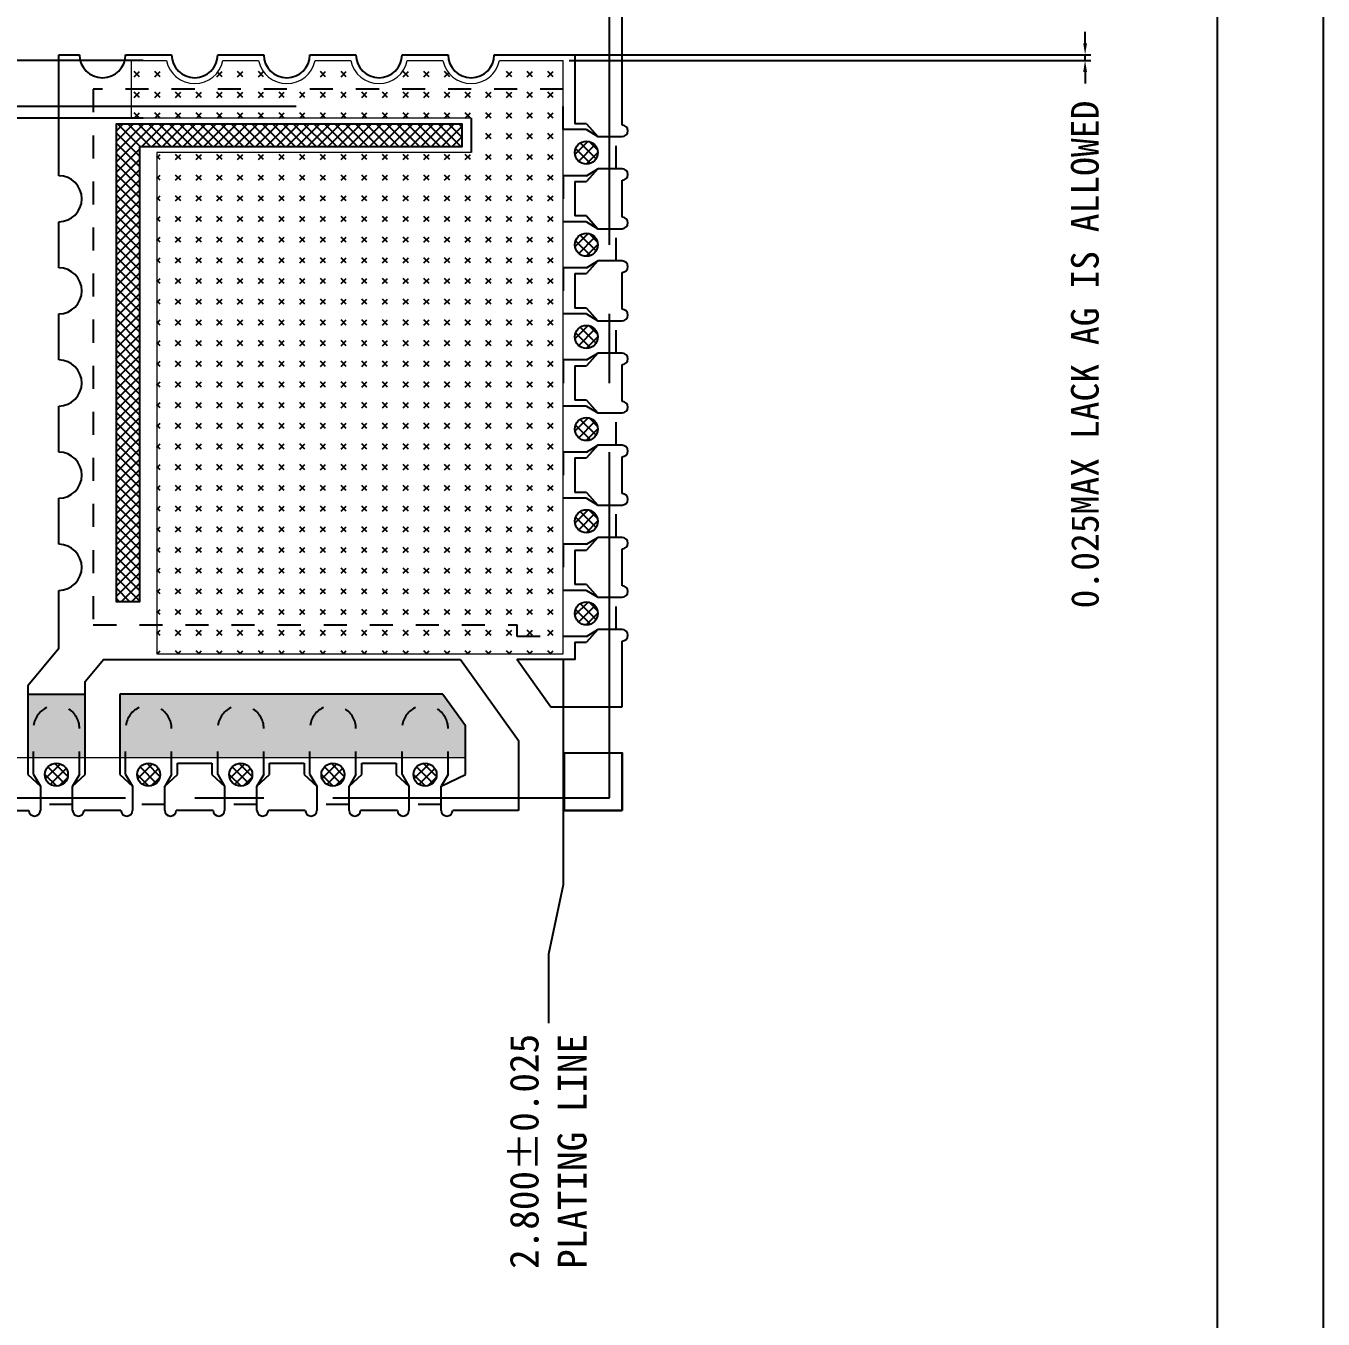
# Model space of a CAD drawing. Header units: inches. Extents: x 5 to 403, y 5 to 265.
# Drawn here: x 293.04 to 298.67, y 226.69 to 232.31 of the extents above; entities that cross this region are included whole.
import ezdxf

# ---------------------------------------------------------------- set-up
doc = ezdxf.new("R2010")
doc.units = ezdxf.units.IN
doc.header["$MEASUREMENT"] = 0
doc.linetypes.add('CENTER', pattern=[2, 1.25, -0.25, 0.25, -0.25])
doc.linetypes.add('HIDDEN', pattern=[0.375, 0.25, -0.125])
for name, color, linetype in [('CEN(中心线)', 1, 'CENTER'), ('DIM(尺寸标注）', 4, 'Continuous'), ('Half etch on top side（正面半蚀刻、实线）', 6, 'Continuous'), ('LFBOT（框架底面线、虚线）', 4, 'HIDDEN'), ('LFTOP（框架正面线、实线）', 7, 'Continuous'), ('PKG LINE（虚线）', 2, 'HIDDEN'), ('PLATING（电镀）', 3, 'Continuous')]:
    doc.layers.add(name, color=color, linetype=linetype)
doc.styles.get("Standard").update_dxf_attribs({"font": ''})
doc.styles.add('宋体', font='')
doc.styles.get('Standard').set_extended_font_data('SimSun')
doc.styles.get('宋体').set_extended_font_data('SimSun')
doc.dimstyles.new('ISO-25', dxfattribs={"dimtxt": 0.2, "dimasz": 0.15, "dimexe": 0.025, "dimexo": 0.025, "dimgap": 0.025, "dimtad": 0, "dimdec": 3, "dimzin": 1, "dimdsep": 46, "dimtxsty": '宋体', "dimcen": 0.15, "dimadec": 0, "dimazin": 0, "dimtfac": 1, "dimtdec": 3, "dimtmove": 0, "dimatfit": 3, "dimfxl": 0, "dimarcsym": 0})
doc.dimstyles.new('Standard$0', dxfattribs={"dimtxt": 0.08, "dimasz": 0.08, "dimexe": 0.0266, "dimexo": 0.0266, "dimgap": 0.0266, "dimtad": 0, "dimdec": 3, "dimzin": 1, "dimdsep": 46, "dimtxsty": 'Standard', "dimcen": 0, "dimclrd": 256, "dimclre": 256, "dimclrt": 256, "dimadec": 0, "dimazin": 1, "dimtm": 1.25, "dimtfac": 1, "dimtdec": 3, "dimtmove": 0, "dimatfit": 0, "dimfxl": 0, "dimtolj": 1, "dimtzin": 0, "dimlwd": -1, "dimlwe": -1, "dimarcsym": 0})

# ---------------------------------------------------------------- blocks, each defined once
blk = doc.blocks.new('*D159')
at = {"layer": 'Defpoints', "color": 0}
for p in [(295.3768, 234.0825), (296.2671, 234.0834), (294.2167, 231.9575)]:
    blk.add_point(p, dxfattribs=at)
at = {"layer": 'DIM(尺寸标注）', "color": 0, "lineweight": -2}
for p, q in [((295.4018, 234.0825), (295.6768, 234.0825)), ((295.6768, 234.0825), (295.9671, 234.0834)), ((295.9671, 234.0834), (296.2671, 234.0834))]:
    blk.add_line(p, q, dxfattribs=at)
at = {"layer": 'DIM(尺寸标注）', "color": 0, "insert": (296.8236, 234.0834), "char_height": 0.125, "attachment_point": 5, "style": '宋体'}
blk.add_mtext('2.125%%p0.025\\PPLATING LINE', dxfattribs=at)
blk = doc.blocks.new('*D165')
at = {"layer": 'Defpoints', "color": 0}
for p in [(292.5768, 231.9575), (295.3768, 229.5825), (295.3118, 227.9785)]:
    blk.add_point(p, dxfattribs=at)
at = {"layer": 'DIM(尺寸标注）', "color": 0, "lineweight": -2}
for p, q in [((295.3768, 229.5575), (295.3768, 228.5785)), ((295.3768, 228.5785), (295.3118, 228.2785)), ((295.3118, 228.2785), (295.3118, 227.9785))]:
    blk.add_line(p, q, dxfattribs=at)
at = {"layer": 'DIM(尺寸标注）', "color": 0, "insert": (295.3118, 227.4221), "char_height": 0.125, "attachment_point": 5, "rotation": 90, "style": '宋体'}
blk.add_mtext('2.800%%p0.025\\PPLATING LINE', dxfattribs=at)
blk = doc.blocks.new('*D170')
at = {"layer": 'Defpoints', "color": 0}
for p in [(293.578, 232.1575), (292.7145, 231.9075), (293.578, 231.9075)]:
    blk.add_point(p, dxfattribs=at)
at = {"layer": 'DIM(尺寸标注）', "color": 0, "lineweight": -2}
for p, q in [((293.553, 232.1575), (292.6895, 232.1575)), ((292.7145, 232.1075), (292.7145, 231.9575)), ((293.553, 231.9075), (292.6895, 231.9075)), ((292.7145, 231.9075), (292.7145, 231.8575))]:
    blk.add_line(p, q, dxfattribs=at)
at = {"layer": 'DIM(尺寸标注）', "color": 0}
for points in [[(292.7228, 232.1075), (292.7061, 232.1075), (292.7145, 232.1575)], [(292.7061, 231.9575), (292.7228, 231.9575), (292.7145, 231.9075)]]:
    blk.add_solid(points, dxfattribs=at)
at = {"layer": 'DIM(尺寸标注）', "color": 0, "lineweight": 0, "insert": (292.7145, 231.1517), "char_height": 0.12, "attachment_point": 5, "rotation": 90, "style": '宋体'}
blk.add_mtext('\\A1;0.250MIN PLATING', dxfattribs=at)
blk = doc.blocks.new('*D171')
at = {"layer": 'Defpoints', "color": 0}
for p in [(295.3768, 232.1825), (295.3768, 232.1575), (297.6416, 232.1825)]:
    blk.add_point(p, dxfattribs=at)
at = {"layer": 'DIM(尺寸标注）', "color": 0, "lineweight": -2}
for p, q in [((297.6416, 232.2325), (297.6416, 232.2825)), ((295.4018, 232.1825), (297.6666, 232.1825)), ((295.4018, 232.1575), (297.6666, 232.1575)), ((297.6416, 232.1575), (297.6416, 232.1825)), ((297.6416, 232.1075), (297.6416, 232.0575))]:
    blk.add_line(p, q, dxfattribs=at)
at = {"layer": 'DIM(尺寸标注）', "color": 0}
for points in [[(297.6333, 232.2325), (297.6499, 232.2325), (297.6416, 232.1825)], [(297.6499, 232.1075), (297.6333, 232.1075), (297.6416, 232.1575)]]:
    blk.add_solid(points, dxfattribs=at)
at = {"layer": 'DIM(尺寸标注）', "color": 0, "lineweight": 0, "insert": (297.6416, 230.8811), "char_height": 0.12, "attachment_point": 5, "rotation": 90, "style": '宋体'}
blk.add_mtext('\\A1;0.025\\fSimSun|b0|i0|c134|p2;MAX LACK AG IS ALLOWED', dxfattribs=at)

msp = doc.modelspace()

# ---------------------------------------------------------------- hatches: boundary and pattern name
at = {"layer": 'Half etch on top side（正面半蚀刻、实线）', "lineweight": -3}
h = msp.add_hatch(dxfattribs=at)
h.set_pattern_fill('ANSI37', color=6, scale=0.01, angle=180)
h.set_pattern_definition([(225, (-252.859952, 271.383082), (0.0224506403, -0.0224506403), []), (315, (-252.859952, 271.383082), (0.0224506403, 0.0224506403), [])])
h.paths.add_polyline_path([(293.43676, 231.88248), (293.43676, 229.80748), (293.53676, 229.80748), (293.53676, 231.78248), (294.93676, 231.78248), (294.93676, 231.88248)])
h = msp.add_hatch(dxfattribs=at)
h.set_pattern_fill('ANSI37', color=6, scale=0.01, angle=270)
h.set_pattern_definition([(315, (258.195936, 181.90031), (0.02245064, 0.02245064), []), (45, (258.195936, 181.90031), (-0.02245064, 0.02245064), [])])
edge = h.paths.add_edge_path()
edge.add_arc((295.47676, 231.75748), 0.05, -812.57137, -461.45916, ccw=False)
edge.add_arc((295.47676, 231.75748), 0.05, -461.45916, -452.57137, ccw=False)
h = msp.add_hatch(dxfattribs=at)
h.set_pattern_fill('ANSI37', color=6, scale=0.01, angle=270)
h.set_pattern_definition([(315, (258.195936, 181.50031), (0.02245064, 0.02245064), []), (45, (258.195936, 181.50031), (-0.02245064, 0.02245064), [])])
edge = h.paths.add_edge_path()
edge.add_arc((295.47676, 231.35748), 0.05, -812.57137, -461.45916, ccw=False)
edge.add_arc((295.47676, 231.35748), 0.05, -461.45916, -452.57137, ccw=False)
h = msp.add_hatch(dxfattribs=at)
h.set_pattern_fill('ANSI37', color=6, scale=0.01, angle=270)
h.set_pattern_definition([(315, (258.195936, 181.10031), (0.02245064, 0.02245064), []), (45, (258.195936, 181.10031), (-0.02245064, 0.02245064), [])])
edge = h.paths.add_edge_path()
edge.add_arc((295.47676, 230.95748), 0.05, -812.57137, -461.45916, ccw=False)
edge.add_arc((295.47676, 230.95748), 0.05, -461.45916, -452.57137, ccw=False)
h = msp.add_hatch(dxfattribs=at)
h.set_pattern_fill('ANSI37', color=6, scale=0.01, angle=270)
h.set_pattern_definition([(315, (258.195936, 180.70031), (0.02245064, 0.02245064), []), (45, (258.195936, 180.70031), (-0.02245064, 0.02245064), [])])
edge = h.paths.add_edge_path()
edge.add_arc((295.47676, 230.55748), 0.05, -812.57137, -461.45916, ccw=False)
edge.add_arc((295.47676, 230.55748), 0.05, -461.45916, -452.57137, ccw=False)
h = msp.add_hatch(dxfattribs=at)
h.set_pattern_fill('ANSI37', color=6, scale=0.01, angle=270)
h.set_pattern_definition([(315, (258.195936, 180.30031), (0.02245064, 0.02245064), []), (45, (258.195936, 180.30031), (-0.02245064, 0.02245064), [])])
edge = h.paths.add_edge_path()
edge.add_arc((295.47676, 230.15748), 0.05, -812.57137, -461.45916, ccw=False)
edge.add_arc((295.47676, 230.15748), 0.05, -461.45916, -452.57137, ccw=False)
h = msp.add_hatch(dxfattribs=at)
h.set_pattern_fill('ANSI37', color=6, scale=0.01, angle=270)
h.set_pattern_definition([(315, (258.195936, 179.90031), (0.02245064, 0.02245064), []), (45, (258.195936, 179.90031), (-0.02245064, 0.02245064), [])])
edge = h.paths.add_edge_path()
edge.add_arc((295.47676, 229.75748), 0.05, -812.57137, -461.45916, ccw=False)
edge.add_arc((295.47676, 229.75748), 0.05, -461.45916, -452.57137, ccw=False)
h = msp.add_hatch(dxfattribs=at)
h.set_pattern_fill('ANSI37', color=6, scale=0.01, angle=180)
h.set_pattern_definition([(225, (243.319592, 266.338307), (0.02245064, -0.02245064), []), (315, (243.319592, 266.338307), (0.02245064, 0.02245064), [])])
edge = h.paths.add_edge_path()
edge.add_arc((293.17676, 229.05748), 0.05, -542.57137, -191.45916, ccw=False)
edge.add_arc((293.17676, 229.05748), 0.05, -191.45916, -182.57137, ccw=False)
h = msp.add_hatch(dxfattribs=at)
h.set_pattern_fill('ANSI37', color=6, scale=0.01, angle=180)
h.set_pattern_definition([(225, (243.719592, 266.338307), (0.02245064, -0.02245064), []), (315, (243.719592, 266.338307), (0.02245064, 0.02245064), [])])
edge = h.paths.add_edge_path()
edge.add_arc((293.57676, 229.05748), 0.05, -542.57137, -191.45916, ccw=False)
edge.add_arc((293.57676, 229.05748), 0.05, -191.45916, -182.57137, ccw=False)
h = msp.add_hatch(dxfattribs=at)
h.set_pattern_fill('ANSI37', color=6, scale=0.01, angle=180)
h.set_pattern_definition([(225, (244.119592, 266.338307), (0.02245064, -0.02245064), []), (315, (244.119592, 266.338307), (0.02245064, 0.02245064), [])])
edge = h.paths.add_edge_path()
edge.add_arc((293.97676, 229.05748), 0.05, -542.57137, -191.45916, ccw=False)
edge.add_arc((293.97676, 229.05748), 0.05, -191.45916, -182.57137, ccw=False)
h = msp.add_hatch(dxfattribs=at)
h.set_pattern_fill('ANSI37', color=6, scale=0.01, angle=180)
h.set_pattern_definition([(225, (244.519592, 266.338307), (0.02245064, -0.02245064), []), (315, (244.519592, 266.338307), (0.02245064, 0.02245064), [])])
edge = h.paths.add_edge_path()
edge.add_arc((294.37676, 229.05748), 0.05, -542.57137, -191.45916, ccw=False)
edge.add_arc((294.37676, 229.05748), 0.05, -191.45916, -182.57137, ccw=False)
h = msp.add_hatch(dxfattribs=at)
h.set_pattern_fill('ANSI37', color=6, scale=0.01, angle=180)
h.set_pattern_definition([(225, (244.919592, 266.338307), (0.02245064, -0.02245064), []), (315, (244.919592, 266.338307), (0.02245064, 0.02245064), [])])
edge = h.paths.add_edge_path()
edge.add_arc((294.77676, 229.05748), 0.05, -542.57137, -191.45916, ccw=False)
edge.add_arc((294.77676, 229.05748), 0.05, -191.45916, -182.57137, ccw=False)
at = {"layer": 'PLATING（电镀）', "linetype": 'ByBlock', "lineweight": 5}
h = msp.add_hatch(dxfattribs=at)
h.set_pattern_fill('CROSS', color=3, scale=0.01)
h.set_pattern_definition([(0, (-315.306106, 257.86014), (0.0635, 0.0635), [0.03175, -0.09525]), (90, (-315.29023, 257.84427), (-0.0635, 0.0635), [0.03175, -0.09525])])
h.paths.add_polyline_path([(289.75176, 233.63248), (290.02676, 233.63248), (290.02676, 233.88248), (289.75176, 233.88248)])
h.paths.add_polyline_path([(289.75176, 234.03248), (290.02676, 234.03248), (290.02676, 234.15393), (289.89821, 234.28248), (289.75176, 234.28248)])
h.paths.add_polyline_path([(289.75176, 232.03248), (290.02676, 232.03248), (290.02676, 232.28248), (289.75176, 232.28248)])
h.paths.add_polyline_path([(289.75176, 231.63248), (290.02676, 231.63248), (290.02676, 231.88248), (289.75176, 231.88248)])
h.paths.add_polyline_path([(293.45176, 234.50748), (293.70176, 234.50748), (293.70176, 234.78248), (293.45176, 234.78248)])
h.paths.add_polyline_path([(293.05176, 234.50748), (293.30176, 234.50748), (293.30176, 234.78248), (293.05176, 234.78248)])
h.paths.add_polyline_path([(292.65176, 234.50748), (292.90176, 234.50748), (292.90176, 234.78248), (292.65176, 234.78248)])
h.paths.add_polyline_path([(293.85176, 234.50748), (294.10176, 234.50748), (294.10176, 234.78248), (293.85176, 234.78248)])
h.paths.add_polyline_path([(291.05176, 234.50748), (291.30176, 234.50748), (291.30176, 234.78248), (291.05176, 234.78248)])
h.paths.add_polyline_path([(290.65176, 234.50748), (290.90176, 234.50748), (290.90176, 234.78248), (290.65176, 234.78248)])
h.paths.add_polyline_path([(294.25176, 234.50748), (294.50176, 234.50748), (294.50176, 234.78248), (294.25176, 234.78248)])
h.paths.add_polyline_path([(290.25176, 234.63603), (290.38032, 234.50748), (290.50176, 234.50748), (290.50176, 234.78248), (290.25176, 234.78248)])
h.paths.add_polyline_path([(290.50176, 229.13248), (290.50176, 229.40748), (290.38032, 229.40748), (290.25176, 229.27893), (290.25176, 229.13248)])
h.paths.add_polyline_path([(294.65176, 234.50748), (294.85379, 234.50748), (294.90176, 234.57464), (294.90176, 234.78248), (294.65176, 234.78248)])
h.paths.add_polyline_path([(289.75176, 232.83248), (290.02676, 232.83248), (290.02676, 233.08248), (289.75176, 233.08248)])
h.paths.add_polyline_path([(289.75176, 230.03248), (290.02676, 230.03248), (290.02676, 230.28248), (289.75176, 230.28248)])
h.paths.add_polyline_path([(289.75176, 229.63248), (289.89821, 229.63248), (290.02676, 229.76103), (290.02676, 229.88248), (289.75176, 229.88248)])
h.paths.add_polyline_path([(291.45176, 234.50748), (291.70176, 234.50748), (291.70176, 234.78248), (291.45176, 234.78248)])
h.paths.add_polyline_path([(290.90176, 229.13248), (290.90176, 229.40748), (290.65176, 229.40748), (290.65176, 229.13248)])
h.paths.add_polyline_path([(291.30176, 229.13248), (291.30176, 229.40748), (291.05176, 229.40748), (291.05176, 229.13248)])
h.paths.add_polyline_path([(292.90176, 229.13248), (292.90176, 229.40748), (292.65176, 229.40748), (292.65176, 229.13248)])
h.paths.add_polyline_path([(289.75176, 232.43248), (290.02676, 232.43248), (290.02676, 232.68248), (289.75176, 232.68248)])
h.paths.add_polyline_path([(289.75176, 231.23248), (290.02676, 231.23248), (290.02676, 231.48248), (289.75176, 231.48248)])
h.paths.add_polyline_path([(293.30176, 229.13248), (293.30176, 229.40748), (293.05176, 229.40748), (293.05176, 229.13248)])
h.paths.add_polyline_path([(293.84381, 229.13248), (293.84381, 229.40748), (293.45176, 229.40748), (293.45176, 229.13248)])
h.paths.add_polyline_path([(294.50176, 229.13248), (294.50176, 229.40748), (294.65176, 229.40748), (294.65176, 229.13248)])
h.paths.add_polyline_path([(294.50176, 229.13248), (294.50176, 229.40748), (293.84381, 229.40748), (293.84381, 229.13248)])
h.paths.add_polyline_path([(294.95176, 229.13248), (294.95176, 229.27031), (294.85379, 229.40748), (294.65176, 229.40748), (294.65176, 229.13248)])
h.paths.add_polyline_path([(292.25176, 234.50748), (292.50176, 234.50748), (292.50176, 234.78248), (292.25176, 234.78248)])
h.paths.add_polyline_path([(291.85176, 234.50748), (292.10176, 234.50748), (292.10176, 234.78248), (291.85176, 234.78248)])
h.paths.add_polyline_path([(289.75176, 233.23248), (290.02676, 233.23248), (290.02676, 233.48248), (289.75176, 233.48248)])
h.paths.add_polyline_path([(292.10176, 229.13248), (292.10176, 229.40748), (291.85176, 229.40748), (291.85176, 229.13248)])
h.paths.add_polyline_path([(292.50176, 229.13248), (292.50176, 229.40748), (292.25176, 229.40748), (292.25176, 229.13248)])
h.paths.add_polyline_path([(289.75176, 230.83248), (290.02676, 230.83248), (290.02676, 231.08248), (289.75176, 231.08248)])
h.paths.add_polyline_path([(289.75176, 230.43248), (290.02676, 230.43248), (290.02676, 230.68248), (289.75176, 230.68248)])
h.paths.add_polyline_path([(291.70176, 229.13248), (291.70176, 229.40748), (291.45176, 229.40748), (291.45176, 229.13248)])
at = {"layer": 'PLATING（电镀）', "linetype": 'ByBlock', "lineweight": -3}
h = msp.add_hatch(dxfattribs=at)
h.set_pattern_fill('CROSS', color=256, scale=0.01, angle=45)
h.set_pattern_definition([(45, (-348.39453, 257.86014), (0, 0.089802561), [0.03175, -0.09525]), (135, (-348.37208, 257.86014), (-0.089802561, 0), [0.03175, -0.09525])])
h.paths.add_polyline_path([(294.45429, 232.15748), (294.29924, 232.15748, -0.8164966), (294.05429, 232.15748), (293.89924, 232.15748, -0.8164966), (293.65429, 232.15748), (293.50176, 232.15748), (293.50176, 232.03248), (295.37676, 232.03248), (295.37676, 232.15748), (295.09924, 232.15748, -0.8164966), (294.85429, 232.15748), (294.69924, 232.15748, -0.8164966)])
h.paths.add_polyline_path([(295.37676, 232.03248), (293.50176, 232.03248), (293.50176, 231.90748), (294.97676, 231.90748), (294.97676, 231.75748), (293.61176, 231.75748), (293.61176, 229.58248), (295.37676, 229.58248)])

# ---------------------------------------------------------------- linework, layer by layer
at = {"elevation": 0.21519}
for points in [[(284.88249, 238.22018), (298.67449, 238.22018), (298.67449, 219.06814), (284.88249, 219.06814)], [(286.53074, 237.83189), (298.21532, 237.83189), (298.21532, 219.4541), (286.53074, 219.4541)]]:
    msp.add_lwpolyline(points, close=True, dxfattribs=at)
at = {"layer": 'CEN(中心线)', "linetype": 'CENTER', "ltscale": 1.6}
msp.add_line((294.21673, 231.95748, 0.21519), (290.9368, 231.95748, 0.21519), dxfattribs=at)
at = {"layer": 'Half etch on top side（正面半蚀刻、实线）', "color": 6, "lineweight": -3, "elevation": 0.21519}
msp.add_lwpolyline([(293.53676, 231.78248), (293.53676, 229.80748), (293.43676, 229.80748), (293.43676, 231.88248), (294.93676, 231.88248), (294.93676, 231.78248), (293.53676, 231.78248)], dxfattribs=at)
at = {"layer": 'Half etch on top side（正面半蚀刻、实线）', "color": 6, "lineweight": -3}
for centre in [(295.47676, 231.75748, 0.21519), (295.47676, 231.35748, 0.21519), (295.47676, 230.95748, 0.21519), (295.47676, 230.55748, 0.21519), (295.47676, 230.15748, 0.21519), (295.47676, 229.75748, 0.21519), (293.17676, 229.05748, 0.21519), (293.57676, 229.05748, 0.21519), (293.97676, 229.05748, 0.21519), (294.37676, 229.05748, 0.21519), (294.77676, 229.05748, 0.21519)]:
    msp.add_circle(centre, 0.05, dxfattribs=at)
at = {"layer": 'LFBOT（框架底面线、虚线）', "linetype": 'HIDDEN', "ltscale": 0.2}
for p, q in [((295.47676, 231.85748, 0.21519), (295.37676, 231.85748, 0.21519)), ((295.47676, 231.85748, 0.21519), (295.52676, 231.82748, 0.21519)), ((295.47676, 231.65748, 0.21519), (295.52676, 231.68748, 0.21519)), ((295.47676, 231.65748, 0.21519), (295.37676, 231.65748, 0.21519)), ((295.37676, 231.65748, 0.21519), (295.37676, 231.45748, 0.21519)), ((295.47676, 231.45748, 0.21519), (295.37676, 231.45748, 0.21519)), ((295.47676, 231.45748, 0.21519), (295.52676, 231.42748, 0.21519)), ((295.47676, 231.25748, 0.21519), (295.37676, 231.25748, 0.21519)), ((295.37676, 231.25748, 0.21519), (295.37676, 231.05748, 0.21519)), ((295.47676, 231.25748, 0.21519), (295.52676, 231.28748, 0.21519)), ((295.47676, 231.05748, 0.21519), (295.37676, 231.05748, 0.21519)), ((295.47676, 231.05748, 0.21519), (295.52676, 231.02748, 0.21519)), ((295.47676, 230.85748, 0.21519), (295.37676, 230.85748, 0.21519)), ((295.37676, 230.85748, 0.21519), (295.37676, 230.65748, 0.21519)), ((295.47676, 230.85748, 0.21519), (295.52676, 230.88748, 0.21519)), ((295.47676, 230.65748, 0.21519), (295.37676, 230.65748, 0.21519)), ((295.47676, 230.65748, 0.21519), (295.52676, 230.62748, 0.21519)), ((295.47676, 230.45748, 0.21519), (295.37676, 230.45748, 0.21519)), ((295.37676, 230.45748, 0.21519), (295.37676, 230.25748, 0.21519)), ((295.47676, 230.45748, 0.21519), (295.52676, 230.48748, 0.21519)), ((295.47676, 230.25748, 0.21519), (295.37676, 230.25748, 0.21519)), ((295.47676, 230.25748, 0.21519), (295.52676, 230.22748, 0.21519)), ((295.47676, 230.05748, 0.21519), (295.37676, 230.05748, 0.21519)), ((295.37676, 230.05748, 0.21519), (295.37676, 229.85748, 0.21519)), ((295.47676, 230.05748, 0.21519), (295.52676, 230.08748, 0.21519)), ((295.47676, 229.85748, 0.21519), (295.37676, 229.85748, 0.21519)), ((295.47676, 229.85748, 0.21519), (295.52676, 229.82748, 0.21519)), ((295.17676, 229.65748, 0.21519), (295.17676, 229.70748, 0.21519)), ((295.47676, 229.65748, 0.21519), (295.17676, 229.65748, 0.21519)), ((295.47676, 229.65748, 0.21519), (295.52676, 229.68748, 0.21519)), ((293.07676, 229.05748, 0.21519), (293.07676, 229.25748, 0.21519)), ((293.27676, 229.05748, 0.21519), (293.27676, 229.25748, 0.21519)), ((293.47676, 229.05748, 0.21519), (293.47676, 229.25748, 0.21519)), ((293.67676, 229.05748, 0.21519), (293.67676, 229.25748, 0.21519)), ((293.87676, 229.05748, 0.21519), (293.87676, 229.25748, 0.21519)), ((294.07676, 229.05748, 0.21519), (294.07676, 229.25748, 0.21519)), ((294.27676, 229.05748, 0.21519), (294.27676, 229.25748, 0.21519)), ((294.47676, 229.05748, 0.21519), (294.47676, 229.25748, 0.21519)), ((294.67676, 229.05748, 0.21519), (294.67676, 229.25748, 0.21519)), ((294.87676, 229.05748, 0.21519), (294.87676, 229.25748, 0.21519)), ((293.07676, 229.05748, 0.21519), (293.10676, 229.00748, 0.21519)), ((293.27676, 229.05748, 0.21519), (293.24676, 229.00748, 0.21519)), ((293.47676, 229.05748, 0.21519), (293.50676, 229.00748, 0.21519)), ((293.67676, 229.05748, 0.21519), (293.64676, 229.00748, 0.21519)), ((293.87676, 229.05748, 0.21519), (293.90676, 229.00748, 0.21519)), ((294.07676, 229.05748, 0.21519), (294.04676, 229.00748, 0.21519)), ((294.27676, 229.05748, 0.21519), (294.30676, 229.00748, 0.21519)), ((294.47676, 229.05748, 0.21519), (294.44676, 229.00748, 0.21519)), ((294.67676, 229.05748, 0.21519), (294.70676, 229.00748, 0.21519)), ((294.87676, 229.05748, 0.21519), (294.84676, 229.00748, 0.21519))]:
    msp.add_line(p, q, dxfattribs=at)
at = {"layer": 'LFBOT（框架底面线、虚线）', "linetype": 'HIDDEN', "ltscale": 0.2, "elevation": 0.21519}
for points in [[(295.37676, 231.85748), (295.37676, 232.03248), (293.33676, 232.03248), (293.33676, 229.70748), (295.17676, 229.70748)], [(295.60676, 231.68748), (295.60676, 231.82748)], [(295.60676, 231.28748), (295.60676, 231.42748)], [(295.60676, 230.88748), (295.60676, 231.02748)], [(295.60676, 230.48748), (295.60676, 230.62748)], [(295.60676, 230.08748), (295.60676, 230.22748)], [(295.60676, 229.68748), (295.60676, 229.82748)], [(293.24676, 228.92748), (293.10676, 228.92748)], [(293.64676, 228.92748), (293.50676, 228.92748)], [(294.04676, 228.92748), (293.90676, 228.92748)], [(294.44676, 228.92748), (294.30676, 228.92748)], [(294.84676, 228.92748), (294.70676, 228.92748)]]:
    msp.add_lwpolyline(points, dxfattribs=at)
at = {"layer": 'LFBOT（框架底面线、虚线）', "linetype": 'HIDDEN', "ltscale": 0.2}
for centre in [(293.17676, 229.25748, 0.21519), (293.57676, 229.25748, 0.21519), (293.97676, 229.25748, 0.21519), (294.37676, 229.25748, 0.21519), (294.77676, 229.25748, 0.21519)]:
    msp.add_arc(centre, 0.1, 359.99982, 180.00019, dxfattribs=at)
at = {"layer": 'LFTOP（框架正面线、实线）', "color": 7}
for p, q in [((295.63176, 231.87748, 0.21519), (295.63176, 232.43748, 0.21519)), ((293.18676, 232.18248, 0.21519), (293.27676, 232.18248, 0.21519)), ((293.18676, 231.65748, 0.21519), (293.18676, 232.18248, 0.21519)), ((293.47676, 232.18248, 0.21519), (293.67676, 232.18248, 0.21519)), ((293.87676, 232.18248, 0.21519), (294.07676, 232.18248, 0.21519)), ((294.27676, 232.18248, 0.21519), (294.47676, 232.18248, 0.21519)), ((294.67676, 232.18248, 0.21519), (294.87676, 232.18248, 0.21519)), ((295.07676, 232.18248, 0.21519), (295.42676, 232.18248, 0.21519)), ((295.42676, 232.18248, 0.21519), (295.42676, 231.88248, 0.21519)), ((295.47676, 231.88248, 0.21519), (295.42676, 231.88248, 0.21519)), ((295.47676, 231.88248, 0.21519), (295.52676, 231.82748, 0.21519)), ((295.52676, 231.82748, 0.21519), (295.63176, 231.82748, 0.21519)), ((295.52676, 231.68748, 0.21519), (295.47676, 231.63248, 0.21519)), ((295.63176, 231.68748, 0.21519), (295.52676, 231.68748, 0.21519)), ((295.42676, 231.63248, 0.21519), (295.47676, 231.63248, 0.21519)), ((295.42676, 231.63248, 0.21519), (295.42676, 231.48248, 0.21519)), ((295.63176, 231.47748, 0.21519), (295.63176, 231.63748, 0.21519)), ((295.47676, 231.48248, 0.21519), (295.42676, 231.48248, 0.21519)), ((295.47676, 231.48248, 0.21519), (295.52676, 231.42748, 0.21519)), ((293.18676, 231.25748, 0.21519), (293.18676, 231.45748, 0.21519)), ((295.52676, 231.42748, 0.21519), (295.63176, 231.42748, 0.21519)), ((295.52676, 231.28748, 0.21519), (295.47676, 231.23248, 0.21519)), ((295.63176, 231.28748, 0.21519), (295.52676, 231.28748, 0.21519)), ((295.63176, 231.07748, 0.21519), (295.63176, 231.23748, 0.21519)), ((295.42676, 231.23248, 0.21519), (295.47676, 231.23248, 0.21519)), ((295.42676, 231.23248, 0.21519), (295.42676, 231.08248, 0.21519)), ((295.47676, 231.08248, 0.21519), (295.42676, 231.08248, 0.21519)), ((295.47676, 231.08248, 0.21519), (295.52676, 231.02748, 0.21519)), ((293.18676, 230.85748, 0.21519), (293.18676, 231.05748, 0.21519)), ((295.52676, 231.02748, 0.21519), (295.63176, 231.02748, 0.21519)), ((295.52676, 230.88748, 0.21519), (295.47676, 230.83248, 0.21519)), ((295.63176, 230.88748, 0.21519), (295.52676, 230.88748, 0.21519)), ((295.42676, 230.83248, 0.21519), (295.47676, 230.83248, 0.21519)), ((295.42676, 230.83248, 0.21519), (295.42676, 230.68248, 0.21519)), ((295.63176, 230.67748, 0.21519), (295.63176, 230.83748, 0.21519)), ((295.47676, 230.68248, 0.21519), (295.42676, 230.68248, 0.21519)), ((295.47676, 230.68248, 0.21519), (295.52676, 230.62748, 0.21519)), ((293.18676, 230.45748, 0.21519), (293.18676, 230.65748, 0.21519)), ((295.52676, 230.62748, 0.21519), (295.63176, 230.62748, 0.21519)), ((295.52676, 230.48748, 0.21519), (295.47676, 230.43248, 0.21519)), ((295.63176, 230.48748, 0.21519), (295.52676, 230.48748, 0.21519)), ((295.42676, 230.43248, 0.21519), (295.47676, 230.43248, 0.21519)), ((295.42676, 230.43248, 0.21519), (295.42676, 230.28248, 0.21519)), ((295.63176, 230.27748, 0.21519), (295.63176, 230.43748, 0.21519)), ((295.47676, 230.28248, 0.21519), (295.42676, 230.28248, 0.21519)), ((295.47676, 230.28248, 0.21519), (295.52676, 230.22748, 0.21519)), ((293.18676, 230.05748, 0.21519), (293.18676, 230.25748, 0.21519)), ((295.52676, 230.22748, 0.21519), (295.63176, 230.22748, 0.21519)), ((295.52676, 230.08748, 0.21519), (295.47676, 230.03248, 0.21519)), ((295.63176, 230.08748, 0.21519), (295.52676, 230.08748, 0.21519)), ((295.42676, 230.03248, 0.21519), (295.47676, 230.03248, 0.21519)), ((295.42676, 230.03248, 0.21519), (295.42676, 229.88248, 0.21519)), ((295.63176, 229.87748, 0.21519), (295.63176, 230.03748, 0.21519)), ((295.47676, 229.88248, 0.21519), (295.42676, 229.88248, 0.21519)), ((295.47676, 229.88248, 0.21519), (295.52676, 229.82748, 0.21519)), ((293.18676, 229.60517, 0.21519), (293.18676, 229.85748, 0.21519)), ((295.52676, 229.82748, 0.21519), (295.63176, 229.82748, 0.21519)), ((295.52676, 229.68748, 0.21519), (295.47676, 229.63248, 0.21519)), ((295.63176, 229.68748, 0.21519), (295.52676, 229.68748, 0.21519)), ((293.18676, 229.60517, 0.21519), (293.05176, 229.44317, 0.21519)), ((295.42676, 229.63248, 0.21519), (295.42676, 229.55748, 0.21519)), ((295.42676, 229.63248, 0.21519), (295.47676, 229.63248, 0.21519)), ((295.63176, 229.35248, 0.21519), (295.63176, 229.63748, 0.21519)), ((293.05176, 229.44317, 0.21519), (293.05176, 229.05748, 0.21519)), ((293.30176, 229.05748, 0.21519), (293.30176, 229.46179, 0.21519)), ((293.45176, 229.40748, 0.21519), (293.45176, 229.05748, 0.21519)), ((294.85379, 229.40748, 0.21519), (293.45176, 229.40748, 0.21519)), ((294.95176, 229.05748, 0.21519), (294.95176, 229.27031, 0.21519)), ((295.63176, 228.90248, 0.21519), (295.63176, 229.15248, 0.21519)), ((293.70176, 229.05748, 0.21519), (293.70176, 229.10748, 0.21519)), ((293.70176, 229.10748, 0.21519), (293.85176, 229.10748, 0.21519)), ((293.85176, 229.10748, 0.21519), (293.85176, 229.05748, 0.21519)), ((294.10176, 229.05748, 0.21519), (294.10176, 229.10748, 0.21519)), ((294.10176, 229.10748, 0.21519), (294.25176, 229.10748, 0.21519)), ((294.25176, 229.10748, 0.21519), (294.25176, 229.05748, 0.21519)), ((294.50176, 229.05748, 0.21519), (294.50176, 229.10748, 0.21519)), ((294.50176, 229.10748, 0.21519), (294.65176, 229.10748, 0.21519)), ((294.65176, 229.10748, 0.21519), (294.65176, 229.05748, 0.21519)), ((293.05176, 229.05748, 0.21519), (293.10676, 229.00748, 0.21519)), ((293.24676, 229.00748, 0.21519), (293.30176, 229.05748, 0.21519)), ((293.45176, 229.05748, 0.21519), (293.50676, 229.00748, 0.21519)), ((293.64676, 229.00748, 0.21519), (293.70176, 229.05748, 0.21519)), ((293.85176, 229.05748, 0.21519), (293.90676, 229.00748, 0.21519)), ((294.04676, 229.00748, 0.21519), (294.10176, 229.05748, 0.21519)), ((294.25176, 229.05748, 0.21519), (294.30676, 229.00748, 0.21519)), ((294.44676, 229.00748, 0.21519), (294.50176, 229.05748, 0.21519)), ((294.65176, 229.05748, 0.21519), (294.70676, 229.00748, 0.21519)), ((294.84676, 229.00748, 0.21519), (294.95176, 229.05748, 0.21519)), ((293.10676, 229.00748, 0.21519), (293.10676, 228.90248, 0.21519)), ((293.24676, 228.90248, 0.21519), (293.24676, 229.00748, 0.21519)), ((293.50676, 229.00748, 0.21519), (293.50676, 228.90248, 0.21519)), ((293.64676, 228.90248, 0.21519), (293.64676, 229.00748, 0.21519)), ((293.90676, 229.00748, 0.21519), (293.90676, 228.90248, 0.21519)), ((294.04676, 228.90248, 0.21519), (294.04676, 229.00748, 0.21519)), ((294.30676, 229.00748, 0.21519), (294.30676, 228.90248, 0.21519)), ((294.44676, 228.90248, 0.21519), (294.44676, 229.00748, 0.21519)), ((294.70676, 229.00748, 0.21519), (294.70676, 228.90248, 0.21519)), ((294.84676, 228.90248, 0.21519), (294.84676, 229.00748, 0.21519)), ((292.89676, 228.90248, 0.21519), (293.05676, 228.90248, 0.21519)), ((293.45676, 228.90248, 0.21519), (293.29676, 228.90248, 0.21519)), ((293.85676, 228.90248, 0.21519), (293.69676, 228.90248, 0.21519)), ((294.25676, 228.90248, 0.21519), (294.09676, 228.90248, 0.21519)), ((294.65676, 228.90248, 0.21519), (294.49676, 228.90248, 0.21519)), ((295.18176, 228.90248, 0.21519), (294.89676, 228.90248, 0.21519)), ((295.38176, 228.90248, 0.21519), (295.63176, 228.90248, 0.21519))]:
    msp.add_line(p, q, dxfattribs=at)
at = {"layer": 'LFTOP（框架正面线、实线）', "color": 7, "elevation": 0.21519}
for points in [[(295.42676, 229.63248), (295.42676, 229.55748), (295.17676, 229.55748), (295.32318, 229.35248)], [(293.30176, 229.46179), (293.38151, 229.55748), (294.93099, 229.55748)], [(294.93099, 229.55748), (295.18176, 229.20638), (295.18176, 228.90248)], [(294.85379, 229.40748), (294.95176, 229.27031)], [(295.32318, 229.35248), (295.63176, 229.35248)]]:
    msp.add_lwpolyline(points, dxfattribs=at)
msp.add_lwpolyline([(295.63176, 228.90248), (295.38176, 228.90248), (295.38176, 229.15248), (295.63176, 229.15248)], close=True, dxfattribs=at)
at = {"layer": 'LFTOP（框架正面线、实线）', "color": 7}
for centre, radius, start, end in [((293.37676, 232.18248, 0.21519), 0.1, 180, 0), ((293.77676, 232.18248, 0.21519), 0.1, 180, 0), ((294.17676, 232.18248, 0.21519), 0.1, 180, 0), ((294.57676, 232.18248, 0.21519), 0.1, 180, 0), ((294.97676, 232.18248, 0.21519), 0.1, 180, 0), ((295.63176, 231.85248, 0.21519), 0.025, 270, 90), ((295.63176, 231.66248, 0.21519), 0.025, 270, 90), ((293.18676, 231.55748, 0.21519), 0.1, 270, 90), ((295.63176, 231.45248, 0.21519), 0.025, 270, 90), ((293.18676, 231.15748, 0.21519), 0.1, 270, 90), ((295.63176, 231.26248, 0.21519), 0.025, 270, 90), ((295.63176, 231.05248, 0.21519), 0.025, 270, 90), ((293.18676, 230.75748, 0.21519), 0.1, 270, 90), ((295.63176, 230.86248, 0.21519), 0.025, 270, 90), ((295.63176, 230.65248, 0.21519), 0.025, 270, 90), ((293.18676, 230.35748, 0.21519), 0.1, 270, 90), ((295.63176, 230.46248, 0.21519), 0.025, 270, 90), ((295.63176, 230.25248, 0.21519), 0.025, 270, 90), ((293.18676, 229.95748, 0.21519), 0.1, 270, 90), ((295.63176, 230.06248, 0.21519), 0.025, 270, 90), ((295.63176, 229.85248, 0.21519), 0.025, 270, 90), ((295.63176, 229.66248, 0.21519), 0.025, 270, 90), ((293.08176, 228.90248, 0.21519), 0.025, 180, 0), ((293.27176, 228.90248, 0.21519), 0.025, 180, 0), ((293.48176, 228.90248, 0.21519), 0.025, 180, 0), ((293.67176, 228.90248, 0.21519), 0.025, 180, 0), ((293.88176, 228.90248, 0.21519), 0.025, 180, 0), ((294.07176, 228.90248, 0.21519), 0.025, 180, 0), ((294.28176, 228.90248, 0.21519), 0.025, 180, 0), ((294.47176, 228.90248, 0.21519), 0.025, 180, 0), ((294.68176, 228.90248, 0.21519), 0.025, 180, 0), ((294.87176, 228.90248, 0.21519), 0.025, 180, 0)]:
    msp.add_arc(centre, radius, start, end, dxfattribs=at)
at = {"layer": 'PKG LINE（虚线）', "color": 2, "linetype": 'CENTER', "ltscale": 1.2, "elevation": 0.21519}
msp.add_lwpolyline([(295.57676, 234.95748), (289.57676, 234.95748), (289.57676, 228.95748), (295.57676, 228.95748)], close=True, dxfattribs=at)
at = {"layer": 'PLATING（电镀）', "color": 3, "linetype": 'ByBlock', "lineweight": 5}
for p, q in [((293.50176, 232.15748, 0.21519), (293.65429, 232.15748, 0.21519)), ((293.50176, 231.90748, 0.21519), (293.50176, 232.15748, 0.21519)), ((293.89924, 232.15748, 0.21519), (294.05429, 232.15748, 0.21519)), ((294.29924, 232.15748, 0.21519), (294.45429, 232.15748, 0.21519)), ((294.69924, 232.15748, 0.21519), (294.85429, 232.15748, 0.21519)), ((295.09924, 232.15748, 0.21519), (295.37676, 232.15748, 0.21519)), ((295.37676, 229.58248, 0.21519), (295.37676, 232.15748, 0.21519)), ((294.97676, 231.90748, 0.21519), (293.50176, 231.90748, 0.21519))]:
    msp.add_line(p, q, dxfattribs=at)
at = {"layer": 'PLATING（电镀）', "linetype": 'ByBlock', "lineweight": -3}
msp.add_line((294.97676, 231.90748, 0.21519), (294.97676, 231.75748, 0.21519), dxfattribs=at)
at = {"layer": 'PLATING（电镀）', "color": 3, "linetype": 'ByBlock', "lineweight": -3}
msp.add_line((293.05176, 229.40748, 0.21519), (293.30176, 229.40748, 0.21519), dxfattribs=at)
at = {"layer": 'PLATING（电镀）', "color": 3, "linetype": 'ByBlock', "lineweight": 5, "elevation": 0.21519}
for points in [[(294.90176, 234.78248), (289.75176, 234.78248), (289.75176, 229.13248), (294.95176, 229.13248)], [(294.97676, 231.75748), (293.61176, 231.75748), (293.61176, 229.58248), (295.37676, 229.58248)]]:
    msp.add_lwpolyline(points, dxfattribs=at)
at = {"layer": 'PLATING（电镀）', "color": 3, "linetype": 'ByBlock', "lineweight": 5}
for centre in [(293.77676, 232.18248, 0.21519), (294.17676, 232.18248, 0.21519), (294.57676, 232.18248, 0.21519), (294.97676, 232.18248, 0.21519)]:
    msp.add_arc(centre, 0.125, 191.53696, 348.46304, dxfattribs=at)

# ---------------------------------------------------------------- dimensions: what is measured, and where the dimension line sits
at = {"layer": 'DIM(尺寸标注）'}
for feature_location, offset, dtype, origin, picture, middle in [((295.37676, 234.08248, 0.21519), (0.89037, 0.00091), 0, (294.21673, 231.95748, 0.21519), '*D159', (296.82356, 234.08339, 0.21519)), ((295.37676, 229.58248, 0.0951), (-0.065, -1.60398), 1, (292.57676, 231.95748, 0.0951), '*D165', (295.31176, 227.42207, 0.0951))]:
    dim = msp.add_ordinate_dim(feature_location=feature_location, offset=offset, dtype=dtype, origin=origin, dimstyle='ISO-25', override={"dimtxt": 0.125, "dimpost": '<>\\PPLATING LINE', "dimtol": 1, "dimtp": 0.025, "dimtm": 0.025}, dxfattribs=at)
    dim.commit()
    dim.dimension.update_dxf_attribs({"geometry": picture, "text_midpoint": middle})
at = {"layer": 'DIM(尺寸标注）', "color": 4, "lineweight": 0}
dim = msp.add_linear_dim(base=(297.6416, 232.18248), p1=(295.37676, 232.15748, 0.21519), p2=(295.37676, 232.18248, 0.21519), angle=90, text='0.025\\fSimSun|b0|i0|c134|p2;MAX LACK AG IS ALLOWED', dimstyle='Standard$0', override={"dimtxt": 0.12, "dimasz": 0.05, "dimexe": 0.025, "dimexo": 0.025, "dimgap": 0.025, "dimzin": 0, "dimpost": 'MIN PLATING', "dimtxsty": '宋体', "dimcen": 0.09, "dimclrd": 0, "dimclre": 0, "dimclrt": 0, "dimazin": 0, "dimtp": 0.025, "dimtm": 0.025, "dimatfit": 3, "dimlwd": 65534, "dimlwe": 65534}, dxfattribs=at)
dim.commit()
dim.dimension.update_dxf_attribs({"geometry": '*D171', "text_midpoint": (297.6416, 230.88108), "dimtype": 160})
dim = msp.add_linear_dim(base=(292.71445, 231.90748), p1=(293.57803, 232.15748, 0.21519), p2=(293.57803, 231.90748, 0.21519), angle=90, dimstyle='Standard$0', override={"dimtxt": 0.12, "dimasz": 0.05, "dimexe": 0.025, "dimexo": 0.025, "dimgap": 0.025, "dimlfac": 1, "dimzin": 0, "dimpost": 'MIN PLATING', "dimtxsty": '宋体', "dimcen": 0.09, "dimclrd": 0, "dimclre": 0, "dimclrt": 0, "dimazin": 0, "dimtp": 0.025, "dimtm": 0.025, "dimatfit": 3, "dimlwd": 65534, "dimlwe": 65534}, dxfattribs=at)
dim.commit()
dim.dimension.update_dxf_attribs({"geometry": '*D170', "text_midpoint": (292.71445, 231.1517)})

doc.saveas('drawing.dxf')
